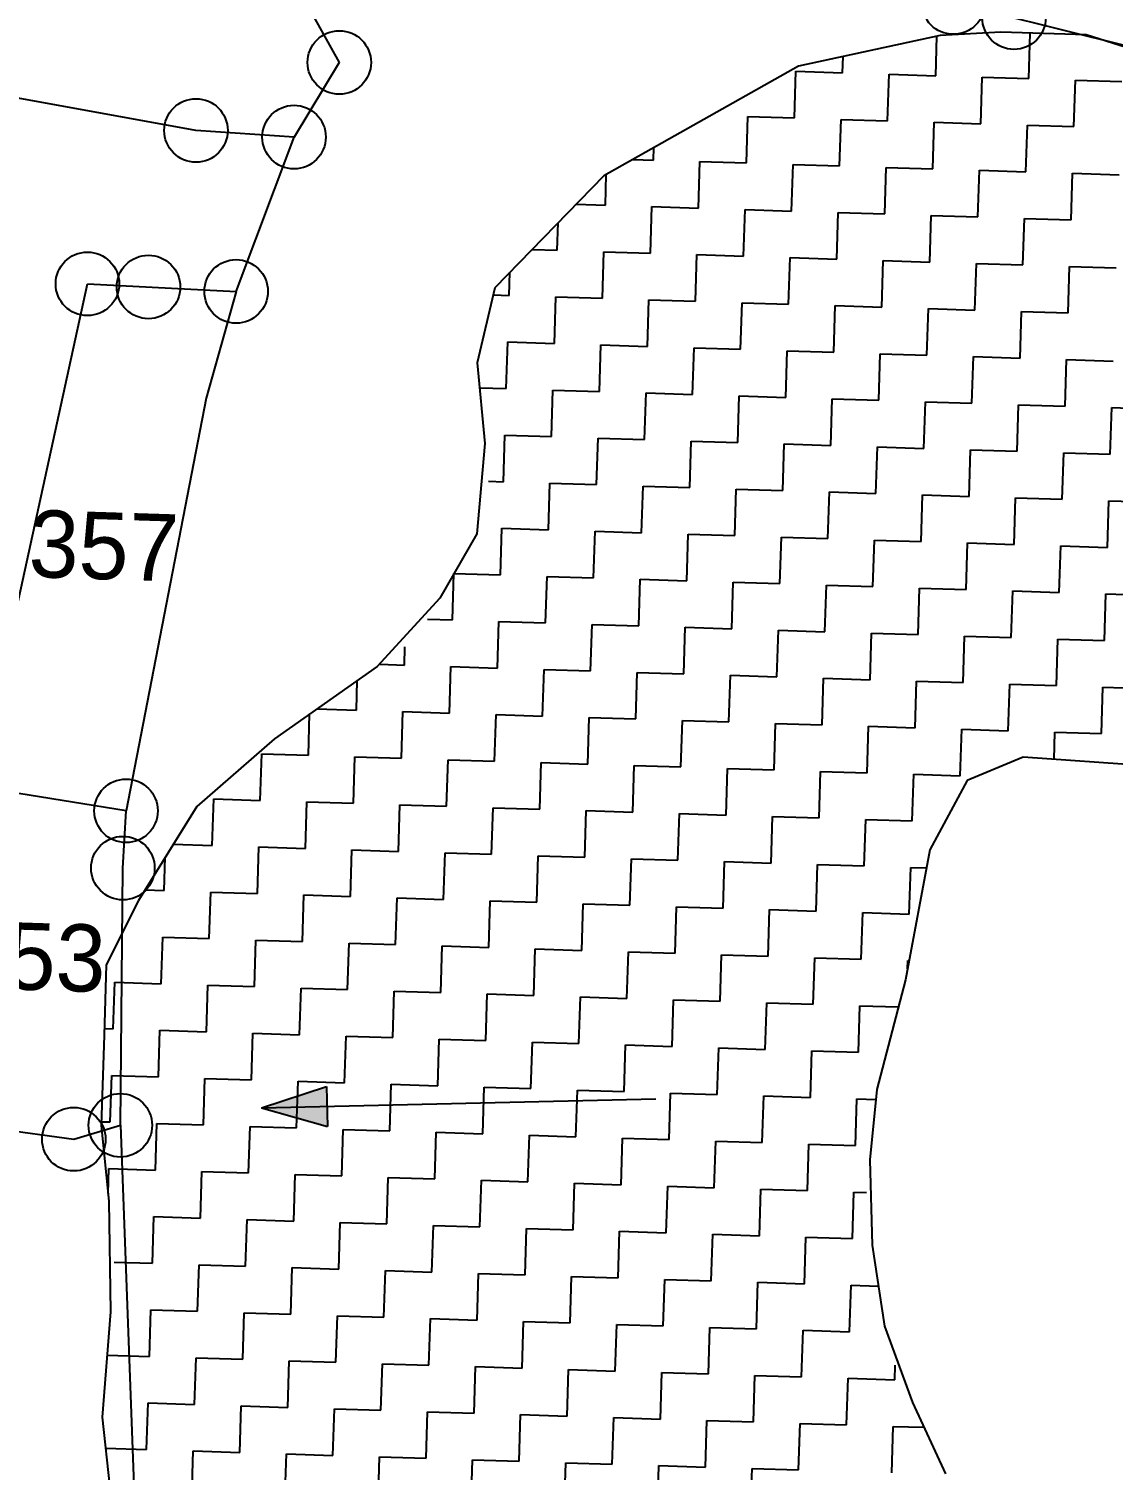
# Model space of a CAD drawing. Header units: metres. Extents: x 289133 to 292218, y 2093453 to 2100632.
# Drawn here: x 290377.6 to 290531.6, y 2096455.6 to 2096660.3 of the extents above; entities that cross this region are included whole.
import ezdxf
from ezdxf.enums import TextEntityAlignment as Align

# ---------------------------------------------------------------- set-up
doc = ezdxf.new("R2010")
doc.units = ezdxf.units.M
doc.header["$MEASUREMENT"] = 0
for name, color, linetype in [('POLY_HATCH', 12, 'Continuous'), ('POLY_PARCEL', 6, 'Continuous'), ('TEXT_PARCEL', 7, 'Continuous')]:
    doc.layers.add(name, color=color, linetype=linetype)
doc.styles.add('TEXT_MAP', font='', dxfattribs={"height": 1.8})
doc.styles.get('TEXT_MAP').set_extended_font_data('Kruti Dev 050')

msp = doc.modelspace()

# ---------------------------------------------------------------- hatches: boundary and pattern name
h = msp.add_hatch(color=256)
h.paths.add_polyline_path([(290419.94, 2096507.29), (290419.88, 2096510.13), (290410.64, 2096507.07)])
h.paths.add_polyline_path([(290410.64, 2096507.07), (290420.01, 2096504.44), (290419.94, 2096507.29)])

# ---------------------------------------------------------------- linework, layer by layer
for points in [[(290410.64, 2096507.07), (290419.88, 2096510.13)], [(290419.88, 2096510.13), (290420.01, 2096504.44)], [(290410.64, 2096507.07), (290466.68, 2096508.39)], [(290410.64, 2096507.07), (290420.01, 2096504.44)]]:
    msp.add_lwpolyline(points)
for centre in [(290508.93, 2096664.08), (290517.54, 2096661.94), (290421.7, 2096655.57), (290401.34, 2096645.91), (290415.27, 2096644.97), (290385.92, 2096624.12), (290394.59, 2096623.68), (290407.04, 2096623.05), (290391.41, 2096549.27), (290390.96, 2096541.14), (290390.6, 2096504.61), (290383.98, 2096502.63)]:
    msp.add_circle(centre, 4.51)
at = {"layer": 'POLY_HATCH'}
for p, q in [((290507.07, 2096659.41), (290486.93, 2096655.04)), ((290515.66, 2096659.85), (290507.07, 2096659.41)), ((290527.8, 2096659.47), (290515.66, 2096659.85)), ((290545.49, 2096653.91), (290527.8, 2096659.47)), ((290486.93, 2096655.04), (290459.29, 2096639.48)), ((290459.29, 2096639.48), (290443.78, 2096623.54)), ((290443.78, 2096623.54), (290441.3, 2096612.9)), ((290441.3, 2096612.9), (290442.37, 2096601.44)), ((290442.37, 2096601.44), (290441.25, 2096588.62)), ((290441.25, 2096588.62), (290435.96, 2096579.5)), ((290435.96, 2096579.5), (290427.08, 2096569.78)), ((290427.08, 2096569.78), (290412.47, 2096559.52)), ((290412.47, 2096559.52), (290401.45, 2096549.87)), ((290518.85, 2096556.89), (290510.89, 2096553.57)), ((290536.68, 2096555.62), (290518.85, 2096556.89)), ((290510.89, 2096553.57), (290505.58, 2096543.74)), ((290401.45, 2096549.87), (290393.17, 2096536.56)), ((290505.58, 2096543.74), (290502.14, 2096525.27)), ((290393.17, 2096536.56), (290388.59, 2096527.42)), ((290388.59, 2096527.42), (290388.28, 2096517.43)), ((290502.14, 2096525.27), (290498.07, 2096509.68)), ((290388.28, 2096517.43), (290387.87, 2096504.58)), ((290498.07, 2096509.68), (290497.05, 2096499.72)), ((290387.87, 2096504.58), (290388.96, 2096493.83)), ((290497.05, 2096499.72), (290497.38, 2096487.56)), ((290388.96, 2096493.83), (290389.18, 2096478.11)), ((290497.38, 2096487.56), (290499.16, 2096476.08)), ((290389.18, 2096478.11), (290388, 2096463.15)), ((290499.16, 2096476.08), (290503.11, 2096465.24)), ((290503.11, 2096465.24), (290507.79, 2096455.09)), ((290388, 2096463.15), (290389.11, 2096453.11))]:
    msp.add_line(p, q, dxfattribs=at)
at = {"layer": 'POLY_HATCH', "linetype": 'Continuous'}
for p, q in [((290506.42, 2096653.69), (290506.59, 2096659.3)), ((290519.65, 2096653.27), (290519.85, 2096659.72)), ((290493.19, 2096654.1), (290493.26, 2096656.41)), ((290486.36, 2096647.69), (290486.57, 2096654.31)), ((290486.57, 2096654.31), (290493.19, 2096654.1)), ((290499.59, 2096647.28), (290499.8, 2096653.89)), ((290499.8, 2096653.89), (290506.42, 2096653.69)), ((290512.82, 2096646.86), (290513.03, 2096653.48)), ((290513.03, 2096653.48), (290519.65, 2096653.27)), ((290526.05, 2096646.45), (290526.26, 2096653.06)), ((290526.26, 2096653.06), (290532.88, 2096652.85)), ((290479.54, 2096641.29), (290479.75, 2096647.9)), ((290479.75, 2096647.9), (290486.36, 2096647.69)), ((290492.77, 2096640.87), (290492.98, 2096647.49)), ((290492.98, 2096647.49), (290499.59, 2096647.28)), ((290506, 2096640.46), (290506.21, 2096647.07)), ((290506.21, 2096647.07), (290512.82, 2096646.86)), ((290519.23, 2096640.04), (290519.44, 2096646.65)), ((290519.44, 2096646.65), (290526.05, 2096646.45)), ((290466.31, 2096641.7), (290466.37, 2096643.47)), ((290463.4, 2096641.8), (290466.31, 2096641.7)), ((290472.72, 2096634.88), (290472.92, 2096641.5)), ((290472.92, 2096641.5), (290479.54, 2096641.29)), ((290485.95, 2096634.46), (290486.16, 2096641.08)), ((290486.16, 2096641.08), (290492.77, 2096640.87)), ((290499.18, 2096634.05), (290499.39, 2096640.66)), ((290499.39, 2096640.66), (290506, 2096640.46)), ((290459.49, 2096635.3), (290459.62, 2096639.67)), ((290512.41, 2096633.63), (290512.62, 2096640.25)), ((290512.62, 2096640.25), (290519.23, 2096640.04)), ((290525.64, 2096633.22), (290525.85, 2096639.83)), ((290525.85, 2096639.83), (290532.46, 2096639.62)), ((290455.34, 2096635.43), (290459.49, 2096635.3)), ((290465.89, 2096628.47), (290466.1, 2096635.09)), ((290466.1, 2096635.09), (290472.72, 2096634.88)), ((290479.12, 2096628.06), (290479.33, 2096634.67)), ((290479.33, 2096634.67), (290485.95, 2096634.46)), ((290492.35, 2096627.64), (290492.56, 2096634.26)), ((290492.56, 2096634.26), (290499.18, 2096634.05)), ((290452.66, 2096628.89), (290452.79, 2096632.8)), ((290505.58, 2096627.22), (290505.79, 2096633.84)), ((290505.79, 2096633.84), (290512.41, 2096633.63)), ((290518.81, 2096626.81), (290519.02, 2096633.42)), ((290519.02, 2096633.42), (290525.64, 2096633.22)), ((290449.09, 2096629), (290452.66, 2096628.89)), ((290459.07, 2096622.07), (290459.28, 2096628.68)), ((290459.28, 2096628.68), (290465.89, 2096628.47)), ((290472.3, 2096621.65), (290472.51, 2096628.27)), ((290472.51, 2096628.27), (290479.12, 2096628.06)), ((290485.53, 2096621.23), (290485.74, 2096627.85)), ((290485.74, 2096627.85), (290492.35, 2096627.64)), ((290498.76, 2096620.82), (290498.97, 2096627.43)), ((290498.97, 2096627.43), (290505.58, 2096627.22)), ((290511.99, 2096620.4), (290512.2, 2096627.02)), ((290512.2, 2096627.02), (290518.81, 2096626.81)), ((290525.22, 2096619.99), (290525.43, 2096626.6)), ((290525.43, 2096626.6), (290532.04, 2096626.39)), ((290445.84, 2096622.48), (290445.94, 2096625.77)), ((290443.55, 2096622.56), (290445.84, 2096622.48)), ((290452.25, 2096615.66), (290452.45, 2096622.27)), ((290452.45, 2096622.27), (290459.07, 2096622.07)), ((290465.48, 2096615.24), (290465.69, 2096621.86)), ((290465.69, 2096621.86), (290472.3, 2096621.65)), ((290478.71, 2096614.83), (290478.92, 2096621.44)), ((290478.92, 2096621.44), (290485.53, 2096621.23)), ((290491.94, 2096614.41), (290492.15, 2096621.03)), ((290492.15, 2096621.03), (290498.76, 2096620.82)), ((290505.17, 2096613.99), (290505.38, 2096620.61)), ((290505.38, 2096620.61), (290511.99, 2096620.4)), ((290518.4, 2096613.58), (290518.61, 2096620.19)), ((290518.61, 2096620.19), (290525.22, 2096619.99)), ((290445.42, 2096609.25), (290445.63, 2096615.87)), ((290445.63, 2096615.87), (290452.25, 2096615.66)), ((290458.65, 2096608.84), (290458.86, 2096615.45)), ((290458.86, 2096615.45), (290465.48, 2096615.24)), ((290471.88, 2096608.42), (290472.09, 2096615.04)), ((290472.09, 2096615.04), (290478.71, 2096614.83)), ((290485.11, 2096608), (290485.32, 2096614.62)), ((290485.32, 2096614.62), (290491.94, 2096614.41)), ((290498.34, 2096607.59), (290498.55, 2096614.2)), ((290498.55, 2096614.2), (290505.17, 2096613.99)), ((290511.57, 2096607.17), (290511.78, 2096613.79)), ((290511.78, 2096613.79), (290518.4, 2096613.58)), ((290524.81, 2096606.76), (290525.01, 2096613.37)), ((290525.01, 2096613.37), (290531.63, 2096613.16)), ((290441.63, 2096609.37), (290445.42, 2096609.25)), ((290451.83, 2096602.43), (290452.04, 2096609.04)), ((290452.04, 2096609.04), (290458.65, 2096608.84)), ((290465.06, 2096602.01), (290465.27, 2096608.63)), ((290465.27, 2096608.63), (290471.88, 2096608.42)), ((290478.29, 2096601.6), (290478.5, 2096608.21)), ((290478.5, 2096608.21), (290485.11, 2096608)), ((290491.52, 2096601.18), (290491.73, 2096607.8)), ((290491.73, 2096607.8), (290498.34, 2096607.59)), ((290504.75, 2096600.76), (290504.96, 2096607.38)), ((290504.96, 2096607.38), (290511.57, 2096607.17)), ((290517.98, 2096600.35), (290518.19, 2096606.96)), ((290518.19, 2096606.96), (290524.81, 2096606.76)), ((290531.21, 2096599.93), (290531.42, 2096606.55)), ((290531.42, 2096606.55), (290538.04, 2096606.34)), ((290445.01, 2096596.02), (290445.22, 2096602.64)), ((290445.22, 2096602.64), (290451.83, 2096602.43)), ((290458.24, 2096595.61), (290458.45, 2096602.22)), ((290458.45, 2096602.22), (290465.06, 2096602.01)), ((290471.47, 2096595.19), (290471.68, 2096601.8)), ((290471.68, 2096601.8), (290478.29, 2096601.6)), ((290484.7, 2096594.77), (290484.91, 2096601.39)), ((290484.91, 2096601.39), (290491.52, 2096601.18)), ((290497.93, 2096594.36), (290498.14, 2096600.97)), ((290498.14, 2096600.97), (290504.75, 2096600.76)), ((290511.16, 2096593.94), (290511.37, 2096600.56)), ((290511.37, 2096600.56), (290517.98, 2096600.35)), ((290524.39, 2096593.52), (290524.6, 2096600.14)), ((290524.6, 2096600.14), (290531.21, 2096599.93)), ((290442.87, 2096596.09), (290445.01, 2096596.02)), ((290451.41, 2096589.2), (290451.62, 2096595.81)), ((290451.62, 2096595.81), (290458.24, 2096595.61)), ((290464.64, 2096588.78), (290464.85, 2096595.4)), ((290464.85, 2096595.4), (290471.47, 2096595.19)), ((290477.87, 2096588.37), (290478.08, 2096594.98)), ((290478.08, 2096594.98), (290484.7, 2096594.77)), ((290491.11, 2096587.95), (290491.31, 2096594.57)), ((290491.31, 2096594.57), (290497.93, 2096594.36)), ((290504.34, 2096587.53), (290504.54, 2096594.15)), ((290504.54, 2096594.15), (290511.16, 2096593.94)), ((290517.57, 2096587.12), (290517.77, 2096593.73)), ((290517.77, 2096593.73), (290524.39, 2096593.52)), ((290530.8, 2096586.7), (290531, 2096593.32)), ((290531, 2096593.32), (290537.62, 2096593.11)), ((290444.59, 2096582.79), (290444.8, 2096589.41)), ((290444.8, 2096589.41), (290451.41, 2096589.2)), ((290457.82, 2096582.38), (290458.03, 2096588.99)), ((290458.03, 2096588.99), (290464.64, 2096588.78)), ((290471.05, 2096581.96), (290471.26, 2096588.57)), ((290471.26, 2096588.57), (290477.87, 2096588.37)), ((290484.28, 2096581.54), (290484.49, 2096588.16)), ((290484.49, 2096588.16), (290491.11, 2096587.95)), ((290497.51, 2096581.13), (290497.72, 2096587.74)), ((290497.72, 2096587.74), (290504.34, 2096587.53)), ((290510.74, 2096580.71), (290510.95, 2096587.33)), ((290510.95, 2096587.33), (290517.57, 2096587.12)), ((290523.97, 2096580.29), (290524.18, 2096586.91)), ((290524.18, 2096586.91), (290530.8, 2096586.7)), ((290437.77, 2096576.39), (290437.97, 2096582.97)), ((290437.99, 2096583), (290444.59, 2096582.79)), ((290451, 2096575.97), (290451.21, 2096582.58)), ((290451.21, 2096582.58), (290457.82, 2096582.38)), ((290464.23, 2096575.55), (290464.44, 2096582.17)), ((290464.44, 2096582.17), (290471.05, 2096581.96)), ((290477.46, 2096575.14), (290477.67, 2096581.75)), ((290477.67, 2096581.75), (290484.28, 2096581.54)), ((290490.69, 2096574.72), (290490.9, 2096581.34)), ((290490.9, 2096581.34), (290497.51, 2096581.13)), ((290503.92, 2096574.3), (290504.13, 2096580.92)), ((290504.13, 2096580.92), (290510.74, 2096580.71)), ((290517.15, 2096573.89), (290517.36, 2096580.5)), ((290517.36, 2096580.5), (290523.97, 2096580.29)), ((290530.38, 2096573.47), (290530.59, 2096580.09)), ((290530.59, 2096580.09), (290537.2, 2096579.88)), ((290434.22, 2096576.5), (290437.77, 2096576.39)), ((290444.17, 2096569.56), (290444.38, 2096576.18)), ((290444.38, 2096576.18), (290451, 2096575.97)), ((290457.4, 2096569.15), (290457.61, 2096575.76)), ((290457.61, 2096575.76), (290464.23, 2096575.55)), ((290470.64, 2096568.73), (290470.84, 2096575.34)), ((290470.84, 2096575.34), (290477.46, 2096575.14)), ((290483.87, 2096568.31), (290484.07, 2096574.93)), ((290484.07, 2096574.93), (290490.69, 2096574.72)), ((290497.1, 2096567.9), (290497.3, 2096574.51)), ((290497.3, 2096574.51), (290503.92, 2096574.3)), ((290510.33, 2096567.48), (290510.53, 2096574.1)), ((290510.53, 2096574.1), (290517.15, 2096573.89)), ((290523.56, 2096567.06), (290523.76, 2096573.68)), ((290523.76, 2096573.68), (290530.38, 2096573.47)), ((290430.94, 2096569.98), (290431.03, 2096572.55)), ((290427.52, 2096570.09), (290430.94, 2096569.98)), ((290437.35, 2096563.15), (290437.56, 2096569.77)), ((290437.56, 2096569.77), (290444.17, 2096569.56)), ((290450.58, 2096562.74), (290450.79, 2096569.35)), ((290450.79, 2096569.35), (290457.4, 2096569.15)), ((290463.81, 2096562.32), (290464.02, 2096568.94)), ((290464.02, 2096568.94), (290470.64, 2096568.73)), ((290424.12, 2096563.57), (290424.25, 2096567.79)), ((290477.04, 2096561.91), (290477.25, 2096568.52)), ((290477.25, 2096568.52), (290483.87, 2096568.31)), ((290490.27, 2096561.49), (290490.48, 2096568.1)), ((290490.48, 2096568.1), (290497.1, 2096567.9)), ((290503.5, 2096561.07), (290503.71, 2096567.69)), ((290503.71, 2096567.69), (290510.33, 2096567.48)), ((290516.73, 2096560.66), (290516.94, 2096567.27)), ((290516.94, 2096567.27), (290523.56, 2096567.06)), ((290529.96, 2096560.24), (290530.17, 2096566.86)), ((290530.17, 2096566.86), (290536.79, 2096566.65)), ((290417.3, 2096557.16), (290417.48, 2096563.04)), ((290418.49, 2096563.75), (290424.12, 2096563.57)), ((290430.53, 2096556.75), (290430.74, 2096563.36)), ((290430.74, 2096563.36), (290437.35, 2096563.15)), ((290443.76, 2096556.33), (290443.97, 2096562.95)), ((290443.97, 2096562.95), (290450.58, 2096562.74)), ((290456.99, 2096555.92), (290457.2, 2096562.53)), ((290457.2, 2096562.53), (290463.81, 2096562.32)), ((290470.22, 2096555.5), (290470.43, 2096562.11)), ((290470.43, 2096562.11), (290477.04, 2096561.91)), ((290483.45, 2096555.08), (290483.66, 2096561.7)), ((290483.66, 2096561.7), (290490.27, 2096561.49)), ((290496.68, 2096554.67), (290496.89, 2096561.28)), ((290496.89, 2096561.28), (290503.5, 2096561.07)), ((290509.91, 2096554.25), (290510.12, 2096560.87)), ((290510.12, 2096560.87), (290516.73, 2096560.66)), ((290523.23, 2096556.58), (290523.35, 2096560.45)), ((290523.35, 2096560.45), (290529.96, 2096560.24)), ((290410.47, 2096550.76), (290410.68, 2096557.37)), ((290410.68, 2096557.37), (290417.3, 2096557.16)), ((290423.7, 2096550.34), (290423.91, 2096556.96)), ((290423.91, 2096556.96), (290430.53, 2096556.75)), ((290436.94, 2096549.92), (290437.14, 2096556.54)), ((290437.14, 2096556.54), (290443.76, 2096556.33)), ((290450.17, 2096549.51), (290450.37, 2096556.12)), ((290450.37, 2096556.12), (290456.99, 2096555.92)), ((290463.4, 2096549.09), (290463.6, 2096555.71)), ((290463.6, 2096555.71), (290470.22, 2096555.5)), ((290476.63, 2096548.68), (290476.83, 2096555.29)), ((290476.83, 2096555.29), (290483.45, 2096555.08)), ((290489.86, 2096548.26), (290490.06, 2096554.87)), ((290490.06, 2096554.87), (290496.68, 2096554.67)), ((290503.09, 2096547.84), (290503.29, 2096554.46)), ((290503.29, 2096554.46), (290509.91, 2096554.25)), ((290403.65, 2096544.35), (290403.86, 2096550.97)), ((290403.86, 2096550.97), (290410.47, 2096550.76)), ((290416.88, 2096543.93), (290417.09, 2096550.55)), ((290417.09, 2096550.55), (290423.7, 2096550.34)), ((290430.11, 2096543.52), (290430.32, 2096550.13)), ((290430.32, 2096550.13), (290436.94, 2096549.92)), ((290443.34, 2096543.1), (290443.55, 2096549.72)), ((290443.55, 2096549.72), (290450.17, 2096549.51)), ((290456.57, 2096542.68), (290456.78, 2096549.3)), ((290456.78, 2096549.3), (290463.4, 2096549.09)), ((290469.8, 2096542.27), (290470.01, 2096548.88)), ((290470.01, 2096548.88), (290476.63, 2096548.68)), ((290483.03, 2096541.85), (290483.24, 2096548.47)), ((290483.24, 2096548.47), (290489.86, 2096548.26)), ((290496.26, 2096541.44), (290496.47, 2096548.05)), ((290496.47, 2096548.05), (290503.09, 2096547.84)), ((290398.12, 2096544.52), (290403.65, 2096544.35)), ((290410.06, 2096537.53), (290410.27, 2096544.14)), ((290410.27, 2096544.14), (290416.88, 2096543.93)), ((290396.83, 2096537.94), (290396.98, 2096542.69)), ((290423.29, 2096537.11), (290423.5, 2096543.73)), ((290423.5, 2096543.73), (290430.11, 2096543.52)), ((290436.52, 2096536.69), (290436.73, 2096543.31)), ((290436.73, 2096543.31), (290443.34, 2096543.1)), ((290449.75, 2096536.28), (290449.96, 2096542.89)), ((290449.96, 2096542.89), (290456.57, 2096542.68)), ((290462.98, 2096535.86), (290463.19, 2096542.48)), ((290463.19, 2096542.48), (290469.8, 2096542.27)), ((290476.21, 2096535.45), (290476.42, 2096542.06)), ((290476.42, 2096542.06), (290483.03, 2096541.85)), ((290489.44, 2096535.03), (290489.65, 2096541.64)), ((290489.65, 2096541.64), (290496.26, 2096541.44)), ((290502.67, 2096534.61), (290502.88, 2096541.23)), ((290502.88, 2096541.23), (290505.1, 2096541.16)), ((290394.08, 2096538.03), (290396.83, 2096537.94)), ((290403.23, 2096531.12), (290403.44, 2096537.73)), ((290403.44, 2096537.73), (290410.06, 2096537.53)), ((290416.47, 2096530.7), (290416.67, 2096537.32)), ((290416.67, 2096537.32), (290423.29, 2096537.11)), ((290429.7, 2096530.29), (290429.9, 2096536.9)), ((290429.9, 2096536.9), (290436.52, 2096536.69)), ((290442.93, 2096529.87), (290443.13, 2096536.49)), ((290443.13, 2096536.49), (290449.75, 2096536.28)), ((290456.16, 2096529.45), (290456.36, 2096536.07)), ((290456.36, 2096536.07), (290462.98, 2096535.86)), ((290469.39, 2096529.04), (290469.59, 2096535.65)), ((290469.59, 2096535.65), (290476.21, 2096535.45)), ((290482.62, 2096528.62), (290482.82, 2096535.24)), ((290482.82, 2096535.24), (290489.44, 2096535.03)), ((290495.85, 2096528.21), (290496.06, 2096534.82)), ((290496.06, 2096534.82), (290502.67, 2096534.61)), ((290396.41, 2096524.71), (290396.62, 2096531.33)), ((290396.62, 2096531.33), (290403.23, 2096531.12)), ((290409.64, 2096524.3), (290409.85, 2096530.91)), ((290409.85, 2096530.91), (290416.47, 2096530.7)), ((290422.87, 2096523.88), (290423.08, 2096530.5)), ((290423.08, 2096530.5), (290429.7, 2096530.29)), ((290436.1, 2096523.46), (290436.31, 2096530.08)), ((290436.31, 2096530.08), (290442.93, 2096529.87)), ((290449.33, 2096523.05), (290449.54, 2096529.66)), ((290449.54, 2096529.66), (290456.16, 2096529.45)), ((290462.56, 2096522.63), (290462.77, 2096529.25)), ((290462.77, 2096529.25), (290469.39, 2096529.04)), ((290475.79, 2096522.22), (290476, 2096528.83)), ((290476, 2096528.83), (290482.62, 2096528.62)), ((290489.02, 2096521.8), (290489.23, 2096528.41)), ((290489.23, 2096528.41), (290495.85, 2096528.21)), ((290502.43, 2096526.82), (290502.46, 2096528)), ((290502.46, 2096528), (290502.64, 2096527.99)), ((290389.59, 2096518.31), (290389.8, 2096524.92)), ((290389.8, 2096524.92), (290396.41, 2096524.71)), ((290402.82, 2096517.89), (290403.03, 2096524.5)), ((290403.03, 2096524.5), (290409.64, 2096524.3)), ((290416.05, 2096517.47), (290416.26, 2096524.09)), ((290416.26, 2096524.09), (290422.87, 2096523.88)), ((290429.28, 2096517.06), (290429.49, 2096523.67)), ((290429.49, 2096523.67), (290436.1, 2096523.46)), ((290442.51, 2096516.64), (290442.72, 2096523.26)), ((290442.72, 2096523.26), (290449.33, 2096523.05)), ((290455.74, 2096516.22), (290455.95, 2096522.84)), ((290455.95, 2096522.84), (290462.56, 2096522.63)), ((290468.97, 2096515.81), (290469.18, 2096522.42)), ((290469.18, 2096522.42), (290475.79, 2096522.22)), ((290482.2, 2096515.39), (290482.41, 2096522.01)), ((290482.41, 2096522.01), (290489.02, 2096521.8)), ((290495.43, 2096514.98), (290495.64, 2096521.59)), ((290495.64, 2096521.59), (290501.13, 2096521.42)), ((290388.31, 2096518.35), (290389.59, 2096518.31)), ((290396, 2096511.48), (290396.2, 2096518.1)), ((290396.2, 2096518.1), (290402.82, 2096517.89)), ((290409.23, 2096511.07), (290409.43, 2096517.68)), ((290409.43, 2096517.68), (290416.05, 2096517.47)), ((290422.46, 2096510.65), (290422.66, 2096517.26)), ((290422.66, 2096517.26), (290429.28, 2096517.06)), ((290435.69, 2096510.23), (290435.89, 2096516.85)), ((290435.89, 2096516.85), (290442.51, 2096516.64)), ((290448.92, 2096509.82), (290449.12, 2096516.43)), ((290449.12, 2096516.43), (290455.74, 2096516.22)), ((290462.15, 2096509.4), (290462.36, 2096516.02)), ((290462.36, 2096516.02), (290468.97, 2096515.81)), ((290475.38, 2096508.98), (290475.59, 2096515.6)), ((290475.59, 2096515.6), (290482.2, 2096515.39)), ((290488.61, 2096508.57), (290488.82, 2096515.18)), ((290488.82, 2096515.18), (290495.43, 2096514.98)), ((290389.17, 2096505.08), (290389.38, 2096511.69)), ((290389.38, 2096511.69), (290396, 2096511.48)), ((290402.4, 2096504.66), (290402.61, 2096511.27)), ((290402.61, 2096511.27), (290409.23, 2096511.07)), ((290415.63, 2096504.24), (290415.84, 2096510.86)), ((290415.84, 2096510.86), (290422.46, 2096510.65)), ((290428.86, 2096503.83), (290429.07, 2096510.44)), ((290429.07, 2096510.44), (290435.69, 2096510.23)), ((290442.09, 2096503.41), (290442.3, 2096510.03)), ((290442.3, 2096510.03), (290448.92, 2096509.82)), ((290455.32, 2096502.99), (290455.53, 2096509.61)), ((290455.53, 2096509.61), (290462.15, 2096509.4)), ((290468.55, 2096502.58), (290468.76, 2096509.19)), ((290468.76, 2096509.19), (290475.38, 2096508.98)), ((290481.78, 2096502.16), (290481.99, 2096508.78)), ((290481.99, 2096508.78), (290488.61, 2096508.57)), ((290495.01, 2096501.75), (290495.22, 2096508.36)), ((290495.22, 2096508.36), (290497.93, 2096508.28)), ((290387.89, 2096505.12), (290389.17, 2096505.08)), ((290395.58, 2096498.25), (290395.79, 2096504.87)), ((290395.79, 2096504.87), (290402.4, 2096504.66)), ((290408.81, 2096497.84), (290409.02, 2096504.45)), ((290409.02, 2096504.45), (290415.63, 2096504.24)), ((290422.04, 2096497.42), (290422.25, 2096504.03)), ((290422.25, 2096504.03), (290428.86, 2096503.83)), ((290435.27, 2096497), (290435.48, 2096503.62)), ((290435.48, 2096503.62), (290442.09, 2096503.41)), ((290448.5, 2096496.59), (290448.71, 2096503.2)), ((290448.71, 2096503.2), (290455.32, 2096502.99)), ((290461.73, 2096496.17), (290461.94, 2096502.79)), ((290461.94, 2096502.79), (290468.55, 2096502.58)), ((290474.96, 2096495.75), (290475.17, 2096502.37)), ((290475.17, 2096502.37), (290481.78, 2096502.16)), ((290488.19, 2096495.34), (290488.4, 2096501.95)), ((290488.4, 2096501.95), (290495.01, 2096501.75)), ((290388.85, 2096494.92), (290388.96, 2096498.46)), ((290388.96, 2096498.46), (290395.58, 2096498.25)), ((290401.99, 2096491.43), (290402.19, 2096498.04)), ((290402.19, 2096498.04), (290408.81, 2096497.84)), ((290415.22, 2096491.01), (290415.42, 2096497.63)), ((290415.42, 2096497.63), (290422.04, 2096497.42)), ((290428.45, 2096490.6), (290428.65, 2096497.21)), ((290428.65, 2096497.21), (290435.27, 2096497)), ((290441.68, 2096490.18), (290441.89, 2096496.8)), ((290441.89, 2096496.8), (290448.5, 2096496.59)), ((290454.91, 2096489.76), (290455.12, 2096496.38)), ((290455.12, 2096496.38), (290461.73, 2096496.17)), ((290468.14, 2096489.35), (290468.35, 2096495.96)), ((290468.35, 2096495.96), (290474.96, 2096495.75)), ((290481.37, 2096488.93), (290481.58, 2096495.55)), ((290481.58, 2096495.55), (290488.19, 2096495.34)), ((290494.6, 2096488.51), (290494.81, 2096495.13)), ((290494.81, 2096495.13), (290496.57, 2096495.07)), ((290395.16, 2096485.02), (290395.37, 2096491.64)), ((290395.37, 2096491.64), (290401.99, 2096491.43)), ((290408.39, 2096484.61), (290408.6, 2096491.22)), ((290408.6, 2096491.22), (290415.22, 2096491.01)), ((290421.62, 2096484.19), (290421.83, 2096490.8)), ((290421.83, 2096490.8), (290428.45, 2096490.6)), ((290434.85, 2096483.77), (290435.06, 2096490.39)), ((290435.06, 2096490.39), (290441.68, 2096490.18)), ((290448.08, 2096483.36), (290448.29, 2096489.97)), ((290448.29, 2096489.97), (290454.91, 2096489.76)), ((290461.31, 2096482.94), (290461.52, 2096489.56)), ((290461.52, 2096489.56), (290468.14, 2096489.35)), ((290474.54, 2096482.52), (290474.75, 2096489.14)), ((290474.75, 2096489.14), (290481.37, 2096488.93)), ((290487.78, 2096482.11), (290487.98, 2096488.72)), ((290487.98, 2096488.72), (290494.6, 2096488.51)), ((290389.74, 2096485.19), (290395.16, 2096485.02)), ((290401.57, 2096478.2), (290401.78, 2096484.81)), ((290401.78, 2096484.81), (290408.39, 2096484.61)), ((290414.8, 2096477.78), (290415.01, 2096484.4)), ((290415.01, 2096484.4), (290421.62, 2096484.19)), ((290428.03, 2096477.37), (290428.24, 2096483.98)), ((290428.24, 2096483.98), (290434.85, 2096483.77)), ((290441.26, 2096476.95), (290441.47, 2096483.56)), ((290441.47, 2096483.56), (290448.08, 2096483.36)), ((290454.49, 2096476.53), (290454.7, 2096483.15)), ((290454.7, 2096483.15), (290461.31, 2096482.94)), ((290467.72, 2096476.12), (290467.93, 2096482.73)), ((290467.93, 2096482.73), (290474.54, 2096482.52)), ((290480.95, 2096475.7), (290481.16, 2096482.32)), ((290481.16, 2096482.32), (290487.78, 2096482.11)), ((290494.18, 2096475.28), (290494.39, 2096481.9)), ((290494.39, 2096481.9), (290498.28, 2096481.78)), ((290394.75, 2096471.79), (290394.95, 2096478.41)), ((290394.95, 2096478.41), (290401.57, 2096478.2)), ((290407.98, 2096471.38), (290408.19, 2096477.99)), ((290408.19, 2096477.99), (290414.8, 2096477.78)), ((290421.21, 2096470.96), (290421.42, 2096477.57)), ((290421.42, 2096477.57), (290428.03, 2096477.37)), ((290434.44, 2096470.54), (290434.65, 2096477.16)), ((290434.65, 2096477.16), (290441.26, 2096476.95)), ((290447.67, 2096470.13), (290447.88, 2096476.74)), ((290447.88, 2096476.74), (290454.49, 2096476.53)), ((290460.9, 2096469.71), (290461.11, 2096476.33)), ((290461.11, 2096476.33), (290467.72, 2096476.12)), ((290474.13, 2096469.29), (290474.34, 2096475.91)), ((290474.34, 2096475.91), (290480.95, 2096475.7)), ((290487.36, 2096468.88), (290487.57, 2096475.49)), ((290487.57, 2096475.49), (290494.18, 2096475.28)), ((290388.7, 2096471.98), (290394.75, 2096471.79)), ((290401.15, 2096464.97), (290401.36, 2096471.58)), ((290401.36, 2096471.58), (290407.98, 2096471.38)), ((290414.38, 2096464.55), (290414.59, 2096471.17)), ((290414.59, 2096471.17), (290421.21, 2096470.96)), ((290427.61, 2096464.14), (290427.82, 2096470.75)), ((290427.82, 2096470.75), (290434.44, 2096470.54)), ((290500.59, 2096468.46), (290500.65, 2096470.55)), ((290440.84, 2096463.72), (290441.05, 2096470.33)), ((290441.05, 2096470.33), (290447.67, 2096470.13)), ((290454.07, 2096463.3), (290454.28, 2096469.92)), ((290454.28, 2096469.92), (290460.9, 2096469.71)), ((290467.31, 2096462.89), (290467.51, 2096469.5)), ((290467.51, 2096469.5), (290474.13, 2096469.29)), ((290480.54, 2096462.47), (290480.74, 2096469.09)), ((290480.74, 2096469.09), (290487.36, 2096468.88)), ((290493.77, 2096462.05), (290493.97, 2096468.67)), ((290493.97, 2096468.67), (290500.59, 2096468.46)), ((290394.33, 2096458.56), (290394.54, 2096465.18)), ((290394.54, 2096465.18), (290401.15, 2096464.97)), ((290407.56, 2096458.14), (290407.77, 2096464.76)), ((290407.77, 2096464.76), (290414.38, 2096464.55)), ((290420.79, 2096457.73), (290421, 2096464.34)), ((290421, 2096464.34), (290427.61, 2096464.14)), ((290434.02, 2096457.31), (290434.23, 2096463.93)), ((290434.23, 2096463.93), (290440.84, 2096463.72)), ((290447.25, 2096456.9), (290447.46, 2096463.51)), ((290447.46, 2096463.51), (290454.07, 2096463.3)), ((290460.48, 2096456.48), (290460.69, 2096463.09)), ((290460.69, 2096463.09), (290467.31, 2096462.89)), ((290473.71, 2096456.06), (290473.92, 2096462.68)), ((290473.92, 2096462.68), (290480.54, 2096462.47)), ((290486.94, 2096455.65), (290487.15, 2096462.26)), ((290487.15, 2096462.26), (290493.77, 2096462.05)), ((290500.17, 2096455.23), (290500.38, 2096461.85)), ((290500.38, 2096461.85), (290504.74, 2096461.71)), ((290388.49, 2096458.74), (290394.33, 2096458.56)), ((290400.74, 2096451.74), (290400.95, 2096458.35)), ((290400.95, 2096458.35), (290407.56, 2096458.14)), ((290413.97, 2096451.32), (290414.18, 2096457.94)), ((290414.18, 2096457.94), (290420.79, 2096457.73)), ((290427.2, 2096450.91), (290427.41, 2096457.52)), ((290427.41, 2096457.52), (290434.02, 2096457.31)), ((290440.43, 2096450.49), (290440.64, 2096457.1)), ((290440.64, 2096457.1), (290447.25, 2096456.9)), ((290453.66, 2096450.07), (290453.87, 2096456.69)), ((290453.87, 2096456.69), (290460.48, 2096456.48)), ((290466.89, 2096449.66), (290467.1, 2096456.27)), ((290467.1, 2096456.27), (290473.71, 2096456.06)), ((290480.12, 2096449.24), (290480.33, 2096455.86)), ((290480.33, 2096455.86), (290486.94, 2096455.65))]:
    msp.add_line(p, q, dxfattribs=at)
at = {"layer": 'POLY_PARCEL'}
for p, q in [((290416.37, 2096665.12), (290421.7, 2096655.57)), ((290501.4, 2096665.96), (290533.78, 2096657.9)), ((290421.7, 2096655.57), (290415.27, 2096644.97)), ((290401.34, 2096645.91), (290360.72, 2096653.29)), ((290415.27, 2096644.97), (290401.34, 2096645.91)), ((290407.04, 2096623.05), (290415.27, 2096644.97)), ((290370.61, 2096554.3), (290385.92, 2096624.12)), ((290385.92, 2096624.12), (290407.04, 2096623.05)), ((290407.04, 2096623.05), (290402.79, 2096607.89)), ((290402.79, 2096607.89), (290391.41, 2096549.27)), ((290391.41, 2096549.27), (290376.19, 2096551.73)), ((290390.96, 2096541.14), (290391.41, 2096549.27)), ((290390.6, 2096504.61), (290390.96, 2096541.14)), ((290361.43, 2096505.73), (290383.98, 2096502.63)), ((290383.98, 2096502.63), (290390.6, 2096504.61)), ((290390.6, 2096504.61), (290393.06, 2096438.31))]:
    msp.add_line(p, q, dxfattribs=at)

# ---------------------------------------------------------------- texts
at = {"layer": 'TEXT_PARCEL', "style": 'TEXT_MAP'}
for s, p in [('357', (290388.25, 2096586.94)), ('353', (290377.89, 2096528.61))]:
    msp.add_text(s, height=9.531, rotation=358.1979, dxfattribs=at).set_placement(p, align=Align.MIDDLE)

doc.saveas('drawing.dxf')
